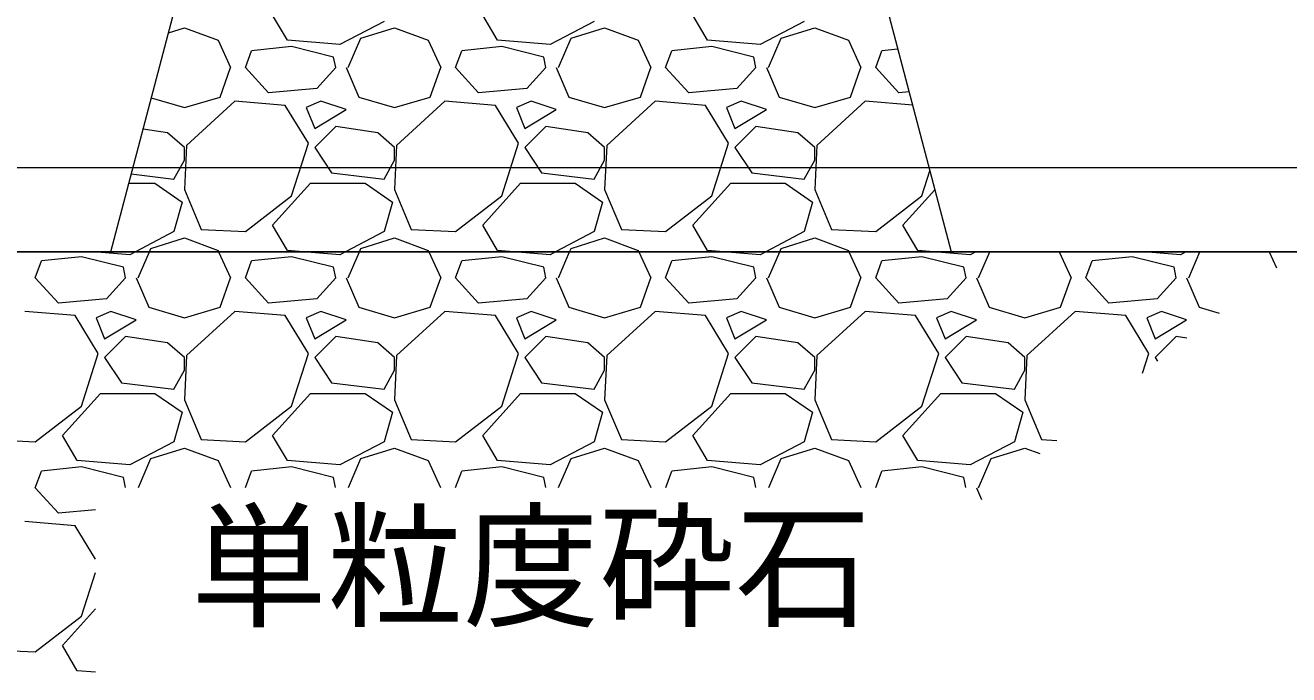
# Model space of a CAD drawing. Units: millimetres at full size, sheet at 1:20; details may follow other scales. Extents: x 0 to 23340, y -4498 to 8520.
# Drawn here: x 16462.1 to 16762.8, y 3755.6 to 3910.1 of the extents above; entities that cross this region are included whole.
import ezdxf
from ezdxf.enums import TextEntityAlignment as Align

# ---------------------------------------------------------------- set-up
doc = ezdxf.new("R2010")
doc.units = ezdxf.units.MM
doc.header["$LTSCALE"] = 20
doc.linetypes.add('DASHED', pattern=[7.5, 6, -1.5])
for name, color, linetype, lineweight in [('HOLE', 7, 'DASHED', 13), ('KIJUN', 5, 'Continuous', 5), ('SUNPO', 3, 'Continuous', 13), ('ﾊｯﾁﾝｸﾞ', 7, 'Continuous', 5)]:
    doc.layers.add(name, color=color, linetype=linetype, lineweight=lineweight)
doc.styles.add('ＭＳ ゴシック', font='')
doc.styles.get('ＭＳ ゴシック').set_extended_font_data('MS Gothic')

msp = doc.modelspace()

# ---------------------------------------------------------------- linework, layer by layer
at = {"layer": 'HOLE'}
msp.add_lwpolyline([(16507.48, 3951.2), (16657.48, 3951.2), (16682.48, 3856.2), (16482.48, 3856.2)], close=True, dxfattribs=at)
at = {"layer": 'KIJUN', "color": 7, "lineweight": 13}
msp.add_line((16317.48, 3876.2), (16847.48, 3876.2), dxfattribs=at)
msp.add_lwpolyline([(16410.42, 3999.04), (16382.48, 4646.2), (16409.48, 4711.2), (16407.48, 4751.2), (16371.48, 4771.2), (16367.48, 4861.2), (16320.48, 4861.2), (16317.48, 4858.2), (16317.48, 3876.2), (16337.48, 3856.2), (16827.48, 3856.2), (16847.48, 3876.2), (16847.48, 4858.2), (16844.48, 4861.2), (16797.48, 4861.2), (16793.48, 4771.2), (16757.48, 4751.2), (16755.48, 4711.2), (16782.48, 4646.2)], dxfattribs=at)
msp.add_lwpolyline([(16847.48, 4656.2), (16847.48, 3876.2), (16827.48, 3856.2), (16337.48, 3856.2), (16317.48, 3876.2), (16317.48, 4656.2), (16117.48, 4656.2), (16117.48, 3656.2), (17047.48, 3656.2), (17047.48, 4656.2)], close=True, dxfattribs=at)
at = {"layer": 'ﾊｯﾁﾝｸﾞ'}
for p, q in [((16524.5, 3906.5), (16521, 3912.5)), ((16574.5, 3906.5), (16571, 3912.5)), ((16624.5, 3906.5), (16621, 3912.5)), ((16496.2, 3908.31), (16500, 3909.5)), ((16500, 3909.5), (16508, 3906.5)), ((16547.5, 3911), (16537, 3905.5)), ((16542, 3907), (16550, 3909.5)), ((16550, 3909.5), (16558, 3906.5)), ((16597.5, 3911), (16587, 3905.5)), ((16592, 3907), (16600, 3909.5)), ((16600, 3909.5), (16608, 3906.5)), ((16647.5, 3911), (16637, 3905.5)), ((16642, 3907), (16650, 3909.5)), ((16650, 3909.5), (16658, 3906.5)), ((16508, 3906.5), (16511, 3900)), ((16537, 3905.5), (16524.5, 3906.5)), ((16539, 3900), (16542, 3907)), ((16558, 3906.5), (16561, 3900)), ((16587, 3905.5), (16574.5, 3906.5)), ((16589, 3900), (16592, 3907)), ((16608, 3906.5), (16611, 3900)), ((16637, 3905.5), (16624.5, 3906.5)), ((16639, 3900), (16642, 3907)), ((16658, 3906.5), (16661, 3900)), ((16514.5, 3900), (16516, 3904)), ((16525.5, 3905), (16516, 3904)), ((16535.5, 3902.5), (16525.5, 3905)), ((16564.5, 3900), (16566, 3904)), ((16575.5, 3905), (16566, 3904)), ((16585.5, 3902.5), (16575.5, 3905)), ((16614.5, 3900), (16616, 3904)), ((16625.5, 3905), (16616, 3904)), ((16635.5, 3902.5), (16625.5, 3905)), ((16664.5, 3900), (16666, 3904)), ((16669.8, 3904.4), (16666, 3904)), ((16508.5, 3893), (16511, 3900)), ((16520, 3894), (16514.5, 3900)), ((16536, 3900), (16531.5, 3895)), ((16536, 3900), (16535.5, 3902.5)), ((16538.5, 3900), (16541.5, 3893)), ((16558.5, 3893), (16561, 3900)), ((16570, 3894), (16564.5, 3900)), ((16586, 3900), (16581.5, 3895)), ((16586, 3900), (16585.5, 3902.5)), ((16588.5, 3900), (16591.5, 3893)), ((16608.5, 3893), (16611, 3900)), ((16620, 3894), (16614.5, 3900)), ((16636, 3900), (16631.5, 3895)), ((16636, 3900), (16635.5, 3902.5)), ((16638.5, 3900), (16641.5, 3893)), ((16658.5, 3893), (16661, 3900)), ((16670, 3894), (16664.5, 3900)), ((16531.5, 3895), (16520, 3894)), ((16581.5, 3895), (16570, 3894)), ((16631.5, 3895), (16620, 3894)), ((16672.48, 3894.22), (16670, 3894)), ((16492.12, 3892.82), (16500, 3890.5)), ((16500, 3890.5), (16508.5, 3893)), ((16512, 3892), (16500.5, 3881.5)), ((16524, 3891), (16512, 3892)), ((16529.5, 3882), (16524, 3891)), ((16532.5, 3892), (16529, 3890.5)), ((16538.5, 3890), (16532.5, 3892)), ((16541.5, 3893), (16550, 3890.5)), ((16550, 3890.5), (16558.5, 3893)), ((16562, 3892), (16550.5, 3881.5)), ((16574, 3891), (16562, 3892)), ((16579.5, 3882), (16574, 3891)), ((16582.5, 3892), (16579, 3890.5)), ((16588.5, 3890), (16582.5, 3892)), ((16591.5, 3893), (16600, 3890.5)), ((16600, 3890.5), (16608.5, 3893)), ((16612, 3892), (16600.5, 3881.5)), ((16624, 3891), (16612, 3892)), ((16629.5, 3882), (16624, 3891)), ((16632.5, 3892), (16629, 3890.5)), ((16638.5, 3890), (16632.5, 3892)), ((16641.5, 3893), (16650, 3890.5)), ((16650, 3890.5), (16658.5, 3893)), ((16662, 3892), (16650.5, 3881.5)), ((16673.31, 3891.06), (16662, 3892)), ((16529, 3890.5), (16531, 3885.5)), ((16531, 3885.5), (16538.5, 3890)), ((16579, 3890.5), (16581, 3885.5)), ((16581, 3885.5), (16588.5, 3890)), ((16629, 3890.5), (16631, 3885.5)), ((16631, 3885.5), (16638.5, 3890)), ((16496, 3884.5), (16490.16, 3885.38)), ((16536, 3886), (16531, 3881)), ((16546, 3884.5), (16536, 3886)), ((16586, 3886), (16581, 3881)), ((16596, 3884.5), (16586, 3886)), ((16636, 3886), (16631, 3881)), ((16646, 3884.5), (16636, 3886)), ((16500, 3881), (16496, 3884.5)), ((16525.5, 3869.5), (16529.5, 3882)), ((16550, 3881), (16546, 3884.5)), ((16575.5, 3869.5), (16579.5, 3882)), ((16600, 3881), (16596, 3884.5)), ((16625.5, 3869.5), (16629.5, 3882)), ((16650, 3881), (16646, 3884.5)), ((16500.5, 3881.5), (16500, 3871)), ((16500, 3878), (16500, 3881)), ((16531, 3881), (16535, 3875)), ((16550.5, 3881.5), (16550, 3871)), ((16550, 3878), (16550, 3881)), ((16581, 3881), (16585, 3875)), ((16600.5, 3881.5), (16600, 3871)), ((16600, 3878), (16600, 3881)), ((16631, 3881), (16635, 3875)), ((16650.5, 3881.5), (16650, 3871)), ((16650, 3878), (16650, 3881)), ((16497.5, 3873.5), (16500, 3878)), ((16547.5, 3873.5), (16550, 3878)), ((16597.5, 3873.5), (16600, 3878)), ((16647.5, 3873.5), (16650, 3878)), ((16487.36, 3874.72), (16497.5, 3873.5)), ((16535, 3875), (16547.5, 3873.5)), ((16585, 3875), (16597.5, 3873.5)), ((16635, 3875), (16647.5, 3873.5)), ((16675.5, 3869.5), (16677.41, 3875.47)), ((16486.78, 3872.5), (16493, 3872.5)), ((16493, 3872.5), (16499.5, 3868)), ((16500, 3871), (16504, 3861.5)), ((16521, 3862.5), (16530, 3872.5)), ((16530, 3872.5), (16543, 3872.5)), ((16543, 3872.5), (16549.5, 3868)), ((16550, 3871), (16554, 3861.5)), ((16571, 3862.5), (16580, 3872.5)), ((16580, 3872.5), (16593, 3872.5)), ((16593, 3872.5), (16599.5, 3868)), ((16600, 3871), (16604, 3861.5)), ((16621, 3862.5), (16630, 3872.5)), ((16630, 3872.5), (16643, 3872.5)), ((16643, 3872.5), (16649.5, 3868)), ((16650, 3871), (16654, 3861.5)), ((16671, 3862.5), (16678.6, 3870.95)), ((16499.5, 3868), (16497.5, 3861)), ((16514.5, 3861), (16525.5, 3869.5)), ((16549.5, 3868), (16547.5, 3861)), ((16564.5, 3861), (16575.5, 3869.5)), ((16599.5, 3868), (16597.5, 3861)), ((16614.5, 3861), (16625.5, 3869.5)), ((16649.5, 3868), (16647.5, 3861)), ((16664.5, 3861), (16675.5, 3869.5)), ((16497.5, 3861), (16488.33, 3856.2)), ((16504, 3861.5), (16514.5, 3861)), ((16524.5, 3856.5), (16521, 3862.5)), ((16547.5, 3861), (16538.33, 3856.2)), ((16554, 3861.5), (16564.5, 3861)), ((16574.5, 3856.5), (16571, 3862.5)), ((16597.5, 3861), (16588.33, 3856.2)), ((16604, 3861.5), (16614.5, 3861)), ((16624.5, 3856.5), (16621, 3862.5)), ((16647.5, 3861), (16638.33, 3856.2)), ((16654, 3861.5), (16664.5, 3861)), ((16674.5, 3856.5), (16671, 3862.5)), ((16492, 3857), (16500, 3859.5)), ((16500, 3859.5), (16508, 3856.5)), ((16542, 3857), (16550, 3859.5)), ((16550, 3859.5), (16558, 3856.5)), ((16592, 3857), (16600, 3859.5)), ((16600, 3859.5), (16608, 3856.5)), ((16642, 3857), (16650, 3859.5)), ((16650, 3859.5), (16658, 3856.5)), ((16475.5, 3855), (16466, 3854)), ((16485.5, 3852.5), (16475.5, 3855)), ((16487, 3855.5), (16478.3, 3856.2)), ((16488.33, 3856.2), (16487, 3855.5)), ((16489, 3850), (16491.66, 3856.2)), ((16491.66, 3856.2), (16492, 3857)), ((16508, 3856.5), (16508.14, 3856.2)), ((16508.14, 3856.2), (16511, 3850)), ((16525.5, 3855), (16516, 3854)), ((16528.3, 3856.2), (16524.5, 3856.5)), ((16535.5, 3852.5), (16525.5, 3855)), ((16537, 3855.5), (16528.3, 3856.2)), ((16538.33, 3856.2), (16537, 3855.5)), ((16539, 3850), (16541.66, 3856.2)), ((16541.66, 3856.2), (16542, 3857)), ((16558, 3856.5), (16558.14, 3856.2)), ((16558.14, 3856.2), (16561, 3850)), ((16575.5, 3855), (16566, 3854)), ((16578.3, 3856.2), (16574.5, 3856.5)), ((16585.5, 3852.5), (16575.5, 3855)), ((16587, 3855.5), (16578.3, 3856.2)), ((16588.33, 3856.2), (16587, 3855.5)), ((16589, 3850), (16591.66, 3856.2)), ((16591.66, 3856.2), (16592, 3857)), ((16608, 3856.5), (16608.14, 3856.2)), ((16608.14, 3856.2), (16611, 3850)), ((16625.5, 3855), (16616, 3854)), ((16628.3, 3856.2), (16624.5, 3856.5)), ((16635.5, 3852.5), (16625.5, 3855)), ((16637, 3855.5), (16628.3, 3856.2)), ((16638.33, 3856.2), (16637, 3855.5)), ((16639, 3850), (16641.66, 3856.2)), ((16641.66, 3856.2), (16642, 3857)), ((16658, 3856.5), (16658.14, 3856.2)), ((16658.14, 3856.2), (16661, 3850)), ((16675.5, 3855), (16666, 3854)), ((16678.3, 3856.2), (16674.5, 3856.5)), ((16685.5, 3852.5), (16675.5, 3855)), ((16687, 3855.5), (16678.3, 3856.2)), ((16688.33, 3856.2), (16687, 3855.5)), ((16689, 3850), (16691.66, 3856.2)), ((16708.14, 3856.2), (16711, 3850)), ((16725.5, 3855), (16716, 3854)), ((16735.5, 3852.5), (16725.5, 3855)), ((16737, 3855.5), (16728.3, 3856.2)), ((16738.33, 3856.2), (16737, 3855.5)), ((16739, 3850), (16741.66, 3856.2)), ((16758.14, 3856.2), (16759.92, 3852.35)), ((16464.5, 3850), (16466, 3854)), ((16486, 3850), (16485.5, 3852.5)), ((16514.5, 3850), (16516, 3854)), ((16536, 3850), (16535.5, 3852.5)), ((16564.5, 3850), (16566, 3854)), ((16586, 3850), (16585.5, 3852.5)), ((16614.5, 3850), (16616, 3854)), ((16636, 3850), (16635.5, 3852.5)), ((16664.5, 3850), (16666, 3854)), ((16686, 3850), (16685.5, 3852.5)), ((16714.5, 3850), (16716, 3854)), ((16736, 3850), (16735.5, 3852.5)), ((16470, 3844), (16464.5, 3850)), ((16486, 3850), (16481.5, 3845)), ((16488.5, 3850), (16491.5, 3843)), ((16508.5, 3843), (16511, 3850)), ((16520, 3844), (16514.5, 3850)), ((16536, 3850), (16531.5, 3845)), ((16538.5, 3850), (16541.5, 3843)), ((16558.5, 3843), (16561, 3850)), ((16570, 3844), (16564.5, 3850)), ((16586, 3850), (16581.5, 3845)), ((16588.5, 3850), (16591.5, 3843)), ((16608.5, 3843), (16611, 3850)), ((16620, 3844), (16614.5, 3850)), ((16636, 3850), (16631.5, 3845)), ((16638.5, 3850), (16641.5, 3843)), ((16658.5, 3843), (16661, 3850)), ((16670, 3844), (16664.5, 3850)), ((16686, 3850), (16681.5, 3845)), ((16688.5, 3850), (16691.5, 3843)), ((16708.5, 3843), (16711, 3850)), ((16720, 3844), (16714.5, 3850)), ((16736, 3850), (16731.5, 3845)), ((16738.5, 3850), (16741.5, 3843)), ((16481.5, 3845), (16470, 3844)), ((16491.5, 3843), (16500, 3840.5)), ((16500, 3840.5), (16508.5, 3843)), ((16531.5, 3845), (16520, 3844)), ((16541.5, 3843), (16550, 3840.5)), ((16550, 3840.5), (16558.5, 3843)), ((16581.5, 3845), (16570, 3844)), ((16591.5, 3843), (16600, 3840.5)), ((16600, 3840.5), (16608.5, 3843)), ((16631.5, 3845), (16620, 3844)), ((16641.5, 3843), (16650, 3840.5)), ((16650, 3840.5), (16658.5, 3843)), ((16681.5, 3845), (16670, 3844)), ((16691.5, 3843), (16700, 3840.5)), ((16700, 3840.5), (16708.5, 3843)), ((16731.5, 3845), (16720, 3844)), ((16741.5, 3843), (16746.22, 3841.61)), ((16474, 3841), (16462, 3842)), ((16479.5, 3832), (16474, 3841)), ((16482.5, 3842), (16479, 3840.5)), ((16479, 3840.5), (16481, 3835.5)), ((16481, 3835.5), (16488.5, 3840)), ((16488.5, 3840), (16482.5, 3842)), ((16512, 3842), (16500.5, 3831.5)), ((16524, 3841), (16512, 3842)), ((16529.5, 3832), (16524, 3841)), ((16532.5, 3842), (16529, 3840.5)), ((16529, 3840.5), (16531, 3835.5)), ((16531, 3835.5), (16538.5, 3840)), ((16538.5, 3840), (16532.5, 3842)), ((16562, 3842), (16550.5, 3831.5)), ((16574, 3841), (16562, 3842)), ((16579.5, 3832), (16574, 3841)), ((16582.5, 3842), (16579, 3840.5)), ((16579, 3840.5), (16581, 3835.5)), ((16581, 3835.5), (16588.5, 3840)), ((16588.5, 3840), (16582.5, 3842)), ((16612, 3842), (16600.5, 3831.5)), ((16624, 3841), (16612, 3842)), ((16629.5, 3832), (16624, 3841)), ((16632.5, 3842), (16629, 3840.5)), ((16629, 3840.5), (16631, 3835.5)), ((16631, 3835.5), (16638.5, 3840)), ((16638.5, 3840), (16632.5, 3842)), ((16662, 3842), (16650.5, 3831.5)), ((16674, 3841), (16662, 3842)), ((16679.5, 3832), (16674, 3841)), ((16682.5, 3842), (16679, 3840.5)), ((16679, 3840.5), (16681, 3835.5)), ((16681, 3835.5), (16688.5, 3840)), ((16688.5, 3840), (16682.5, 3842)), ((16712, 3842), (16700.5, 3831.5)), ((16724, 3841), (16712, 3842)), ((16729.5, 3832), (16724, 3841)), ((16732.5, 3842), (16729, 3840.5)), ((16729, 3840.5), (16731, 3835.5)), ((16731, 3835.5), (16738.5, 3840)), ((16738.5, 3840), (16732.5, 3842)), ((16486, 3836), (16481, 3831)), ((16496, 3834.5), (16486, 3836)), ((16500, 3831), (16496, 3834.5)), ((16536, 3836), (16531, 3831)), ((16546, 3834.5), (16536, 3836)), ((16550, 3831), (16546, 3834.5)), ((16586, 3836), (16581, 3831)), ((16596, 3834.5), (16586, 3836)), ((16600, 3831), (16596, 3834.5)), ((16636, 3836), (16631, 3831)), ((16646, 3834.5), (16636, 3836)), ((16650, 3831), (16646, 3834.5)), ((16686, 3836), (16681, 3831)), ((16696, 3834.5), (16686, 3836)), ((16700, 3831), (16696, 3834.5)), ((16736, 3836), (16731, 3831)), ((16738.57, 3835.61), (16736, 3836)), ((16475.5, 3819.5), (16479.5, 3832)), ((16481, 3831), (16485, 3825)), ((16500.5, 3831.5), (16500, 3821)), ((16500, 3828), (16500, 3831)), ((16525.5, 3819.5), (16529.5, 3832)), ((16531, 3831), (16535, 3825)), ((16550.5, 3831.5), (16550, 3821)), ((16550, 3828), (16550, 3831)), ((16575.5, 3819.5), (16579.5, 3832)), ((16581, 3831), (16585, 3825)), ((16600.5, 3831.5), (16600, 3821)), ((16600, 3828), (16600, 3831)), ((16625.5, 3819.5), (16629.5, 3832)), ((16631, 3831), (16635, 3825)), ((16650.5, 3831.5), (16650, 3821)), ((16650, 3828), (16650, 3831)), ((16675.5, 3819.5), (16679.5, 3832)), ((16681, 3831), (16685, 3825)), ((16700.5, 3831.5), (16700, 3821)), ((16700, 3828), (16700, 3831)), ((16728.01, 3827.34), (16729.5, 3832)), ((16731, 3831), (16731.58, 3830.14)), ((16497.5, 3823.5), (16500, 3828)), ((16547.5, 3823.5), (16550, 3828)), ((16597.5, 3823.5), (16600, 3828)), ((16647.5, 3823.5), (16650, 3828)), ((16697.5, 3823.5), (16700, 3828)), ((16485, 3825), (16497.5, 3823.5)), ((16535, 3825), (16547.5, 3823.5)), ((16585, 3825), (16597.5, 3823.5)), ((16635, 3825), (16647.5, 3823.5)), ((16685, 3825), (16697.5, 3823.5)), ((16471, 3812.5), (16480, 3822.5)), ((16480, 3822.5), (16493, 3822.5)), ((16493, 3822.5), (16499.5, 3818)), ((16521, 3812.5), (16530, 3822.5)), ((16530, 3822.5), (16543, 3822.5)), ((16543, 3822.5), (16549.5, 3818)), ((16571, 3812.5), (16580, 3822.5)), ((16580, 3822.5), (16593, 3822.5)), ((16593, 3822.5), (16599.5, 3818)), ((16621, 3812.5), (16630, 3822.5)), ((16630, 3822.5), (16643, 3822.5)), ((16643, 3822.5), (16649.5, 3818)), ((16671, 3812.5), (16680, 3822.5)), ((16680, 3822.5), (16693, 3822.5)), ((16693, 3822.5), (16699.5, 3818)), ((16464.5, 3811), (16475.5, 3819.5)), ((16500, 3821), (16504, 3811.5)), ((16514.5, 3811), (16525.5, 3819.5)), ((16550, 3821), (16554, 3811.5)), ((16564.5, 3811), (16575.5, 3819.5)), ((16600, 3821), (16604, 3811.5)), ((16614.5, 3811), (16625.5, 3819.5)), ((16650, 3821), (16654, 3811.5)), ((16664.5, 3811), (16675.5, 3819.5)), ((16700, 3821), (16704, 3811.5)), ((16499.5, 3818), (16497.5, 3811)), ((16549.5, 3818), (16547.5, 3811)), ((16599.5, 3818), (16597.5, 3811)), ((16649.5, 3818), (16647.5, 3811)), ((16699.5, 3818), (16697.5, 3811)), ((16474.5, 3806.5), (16471, 3812.5)), ((16524.5, 3806.5), (16521, 3812.5)), ((16574.5, 3806.5), (16571, 3812.5)), ((16624.5, 3806.5), (16621, 3812.5)), ((16674.5, 3806.5), (16671, 3812.5)), ((16454, 3811.5), (16464.5, 3811)), ((16497.5, 3811), (16487, 3805.5)), ((16492, 3807), (16500, 3809.5)), ((16500, 3809.5), (16508, 3806.5)), ((16504, 3811.5), (16514.5, 3811)), ((16547.5, 3811), (16537, 3805.5)), ((16542, 3807), (16550, 3809.5)), ((16550, 3809.5), (16558, 3806.5)), ((16554, 3811.5), (16564.5, 3811)), ((16597.5, 3811), (16587, 3805.5)), ((16592, 3807), (16600, 3809.5)), ((16600, 3809.5), (16608, 3806.5)), ((16604, 3811.5), (16614.5, 3811)), ((16647.5, 3811), (16637, 3805.5)), ((16642, 3807), (16650, 3809.5)), ((16650, 3809.5), (16658, 3806.5)), ((16654, 3811.5), (16664.5, 3811)), ((16697.5, 3811), (16687, 3805.5)), ((16692, 3807), (16700, 3809.5)), ((16700, 3809.5), (16703.55, 3808.17)), ((16704, 3811.5), (16707.58, 3811.33)), ((16487, 3805.5), (16474.5, 3806.5)), ((16489.04, 3800.09), (16492, 3807)), ((16508, 3806.5), (16510.96, 3800.09)), ((16537, 3805.5), (16524.5, 3806.5)), ((16539.04, 3800.09), (16542, 3807)), ((16558, 3806.5), (16560.96, 3800.09)), ((16587, 3805.5), (16574.5, 3806.5)), ((16589.04, 3800.09), (16592, 3807)), ((16608, 3806.5), (16610.96, 3800.09)), ((16637, 3805.5), (16624.5, 3806.5)), ((16639.04, 3800.09), (16642, 3807)), ((16658, 3806.5), (16660.96, 3800.09)), ((16687, 3805.5), (16674.5, 3806.5)), ((16689, 3800), (16692, 3807)), ((16464.5, 3800), (16466, 3804)), ((16475.5, 3805), (16466, 3804)), ((16485.5, 3802.5), (16475.5, 3805)), ((16514.54, 3800.09), (16516, 3804)), ((16525.5, 3805), (16516, 3804)), ((16535.5, 3802.5), (16525.5, 3805)), ((16564.54, 3800.09), (16566, 3804)), ((16575.5, 3805), (16566, 3804)), ((16585.5, 3802.5), (16575.5, 3805)), ((16614.54, 3800.09), (16616, 3804)), ((16625.5, 3805), (16616, 3804)), ((16635.5, 3802.5), (16625.5, 3805)), ((16664.54, 3800.09), (16666, 3804)), ((16675.5, 3805), (16666, 3804)), ((16685.5, 3802.5), (16675.5, 3805)), ((16485.98, 3800.09), (16485.5, 3802.5)), ((16535.98, 3800.09), (16535.5, 3802.5)), ((16585.98, 3800.09), (16585.5, 3802.5)), ((16635.98, 3800.09), (16635.5, 3802.5)), ((16685.98, 3800.09), (16685.5, 3802.5)), ((16470, 3794), (16464.5, 3800)), ((16688.5, 3800), (16689.66, 3797.29)), ((16478.84, 3794.77), (16470, 3794)), ((16474, 3791), (16462, 3792)), ((16478.84, 3783.09), (16474, 3791)), ((16475.5, 3769.5), (16478.84, 3779.93)), ((16471, 3762.5), (16478.84, 3771.21)), ((16464.5, 3761), (16475.5, 3769.5)), ((16454, 3761.5), (16464.5, 3761)), ((16474.5, 3756.5), (16471, 3762.5)), ((16478.84, 3756.15), (16474.5, 3756.5))]:
    msp.add_line(p, q, dxfattribs=at)

# ---------------------------------------------------------------- texts
at = {"layer": 'SUNPO', "style": 'ＭＳ ゴシック'}
msp.add_text('単粒度砕石', height=23.74, dxfattribs=at).set_placement((16501.55, 3793.22), align=Align.TOP_LEFT)

doc.saveas('drawing.dxf')
